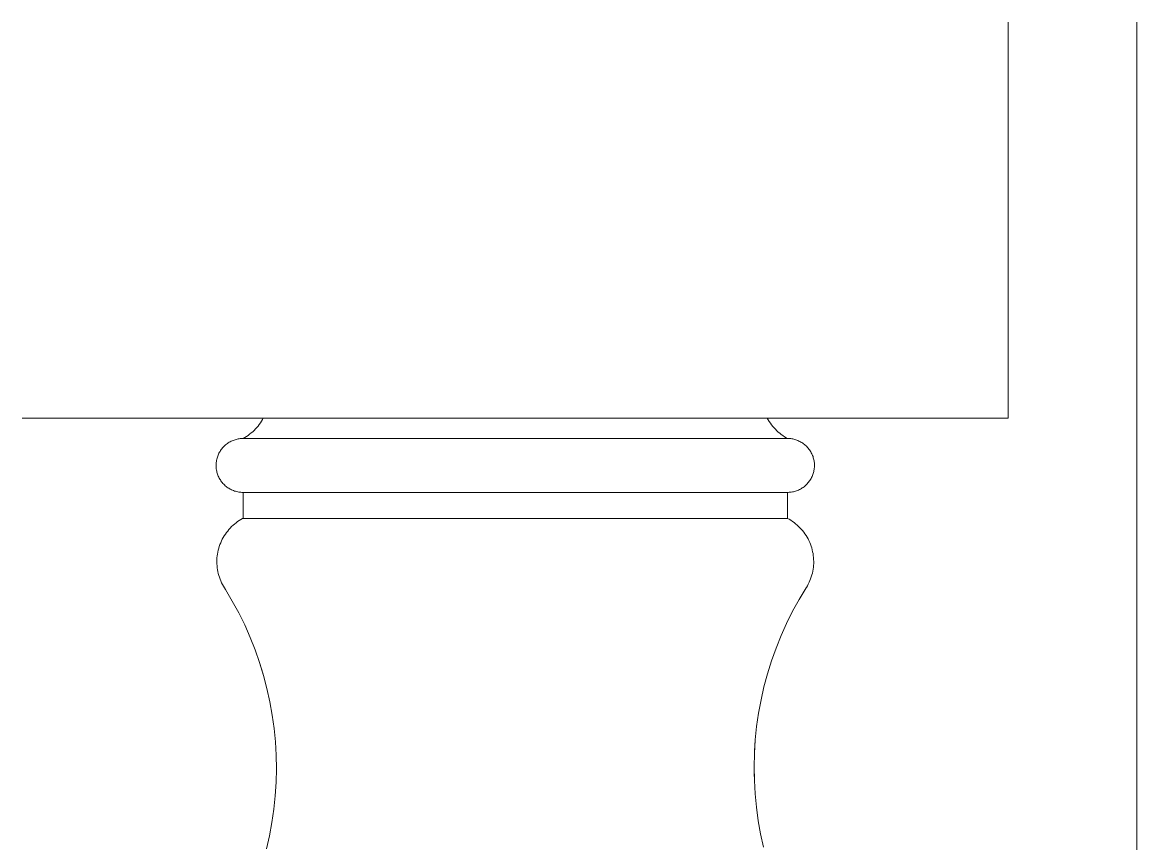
# Model space of a CAD drawing. Header units: inches. Extents: x -657 to 218, y -22 to 381.
# Drawn here: x -337.97 to -331.88, y 21.1 to 25.59 of the extents above; entities that cross this region are included whole.
import ezdxf

# ---------------------------------------------------------------- set-up
doc = ezdxf.new("R2010")
doc.units = ezdxf.units.IN
doc.header["$MEASUREMENT"] = 0
doc.layers.add('I-FURN', color=30, linetype='Continuous', lineweight=9)
doc.layers.add('I-WALL', color=2, linetype='Continuous', lineweight=9)

# ---------------------------------------------------------------- blocks, each defined once
blk = doc.blocks.new('Blocks_Provence Extendable Dining Room Table_F01599EN - Single-366095-Section 2')
at = {"layer": 'I-FURN'}
for p, q in [((-332.5803275299874, 23.4251968503934), (-332.5803275299874, 25.59055118110225)), ((-337.9715115797144, 23.4251968503937), (-337.9484491215402, 23.4251968503937)), ((-335.331597254157, 23.4251968503937), (-337.9484491215402, 23.4251968503937)), ((-335.331597254157, 23.4251968503937), (-335.2202418555449, 23.4251968503937)), ((-332.6033899881616, 23.4251968503937), (-335.2202418555449, 23.4251968503937)), ((-332.6033899881616, 23.4251968503937), (-332.5803275299873, 23.4251968503937)), ((-336.713713037706, 23.31463626115038), (-334.2233816746095, 23.31463626115038)), ((-334.2233816746095, 23.31463626115038), (-333.8381260719957, 23.31463626115038)), ((-336.7644329000001, 23.01975730924243), (-336.7644329000001, 22.87777154914314)), ((-336.7644328999997, 23.01975730924261), (-334.2233816746095, 23.01975730924261)), ((-336.7644328999997, 23.01975730924243), (-336.7644328999997, 22.87777154914314)), ((-336.7644328999994, 23.01975730924261), (-336.7137130377077, 23.01975730924261)), ((-334.2233816746095, 23.01975730924261), (-333.7874062097021, 23.01975730924261)), ((-333.8381260719951, 23.01975730924261), (-333.7874062097018, 23.01975730924261)), ((-333.787406209702, 22.87777154914314), (-333.787406209702, 23.01975730924243)), ((-333.7874062097016, 22.87777154914314), (-333.7874062097016, 23.01975730924243)), ((-336.7644328999999, 22.87777154914343), (-334.2233816746093, 22.87777154914343)), ((-336.7644328999996, 22.87777154914343), (-336.7137130377069, 22.87777154914343)), ((-334.2233816746093, 22.87777154914343), (-333.7874062097018, 22.87777154914343)), ((-333.8381260719952, 22.87777154914343), (-333.7874062097015, 22.87777154914343)), ((-333.9636785804786, 21.66568249389277), (-333.9675279642281, 21.60439481190329)), ((-333.9699810618407, 21.51826314262425), (-333.9690881808996, 21.46657885148761))]:
    blk.add_line(p, q, dxfattribs=at)
at = {"layer": 'I-FURN', "flags": 128}
for points in [[(-336.7644328999998, 23.31463626115021), (-336.7550476724148, 23.31989132019421), (-336.7458800983231, 23.32551748475381), (-336.7369448438877, 23.33150575416593), (-336.7282562036094, 23.33784654847679), (-336.7198280774594, 23.34452972376834), (-336.7116739486414, 23.35154458838567), (-336.7038068620223, 23.35887992004177), (-336.6962394032623, 23.36652398377086), (-336.6889836786812, 23.37446455070159), (-336.6820512958903, 23.38268891762075), (-336.6754533452237, 23.39118392729574), (-336.6692003819945, 23.39993598952324), (-336.6633024096103, 23.40893110287066), (-336.6577688635685, 23.41815487707555), (-336.6538723107565, 23.4251968503934)], [(-336.7644328999995, 23.31463626115021), (-336.7550476724145, 23.31989132019421), (-336.7458800983228, 23.32551748475381), (-336.7369448438873, 23.33150575416593), (-336.7282562036091, 23.33784654847679), (-336.7198280774591, 23.34452972376834), (-336.711673948641, 23.35154458838567), (-336.703806862022, 23.35887992004177), (-336.6962394032619, 23.36652398377086), (-336.6889836786808, 23.37446455070159), (-336.6820512958901, 23.38268891762075), (-336.6754533452233, 23.39118392729574), (-336.6692003819942, 23.39993598952324), (-336.6633024096099, 23.40893110287066), (-336.6577688635682, 23.41815487707555), (-336.6538723107562, 23.4251968503934)], [(-333.8979667989454, 23.4251968503934), (-333.8927117399015, 23.4158116228084), (-333.8870855753418, 23.40664404871671), (-333.8810973059298, 23.39770879428127), (-333.8747565116188, 23.3890201540031), (-333.8680733363273, 23.38059202785305), (-333.86105847171, 23.37243789903505), (-333.8537231400539, 23.3645708124159), (-333.8460790763248, 23.35700335365592), (-333.8381385093941, 23.34974762907481), (-333.8299141424749, 23.34281524628394), (-333.8214191327999, 23.33621729561727), (-333.8126670705725, 23.32996433238813), (-333.803671957225, 23.32406636000385), (-333.7944481830201, 23.31853281396212), (-333.7874062097022, 23.31463626115021)], [(-333.8979667989451, 23.4251968503934), (-333.8927117399011, 23.4158116228084), (-333.8870855753415, 23.40664404871671), (-333.8810973059294, 23.39770879428127), (-333.8747565116184, 23.3890201540031), (-333.8680733363269, 23.38059202785305), (-333.8610584717097, 23.37243789903505), (-333.8537231400535, 23.3645708124159), (-333.8460790763244, 23.35700335365592), (-333.8381385093937, 23.34974762907481), (-333.8299141424745, 23.34281524628394), (-333.8214191327996, 23.33621729561727), (-333.812667070572, 23.32996433238813), (-333.8036719572247, 23.32406636000385), (-333.7944481830198, 23.31853281396212), (-333.7874062097018, 23.31463626115021)], [(-336.7644328999998, 23.01975730924243), (-336.7703289064761, 23.01987524509709), (-336.7762154805997, 23.02022886398904), (-336.7820832051078, 23.02081760020351), (-336.7879226928929, 23.02164051188799), (-336.7937246020203, 23.02269628255948), (-336.7994796506731, 23.02398322320999), (-336.8051786320011, 23.02549927500916), (-336.8108124288497, 23.02724201259732), (-336.816372028346, 23.02920864796627), (-336.8218485363167, 23.03139603491897), (-336.8272331915173, 23.03380067410276), (-336.8325173796481, 23.03641871860796), (-336.8376926471354, 23.03924598012184), (-336.8427507146553, 23.04227793562915), (-336.8476834903785, 23.04550973464793), (-336.8524830829164, 23.04893620698891), (-336.8571418139446, 23.05255187102759), (-336.8616522304873, 23.05635094247256), (-336.8660071168404, 23.06032734362011), (-336.8701995061144, 23.06447471307657), (-336.874222691381, 23.06878641593556), (-336.878070236402, 23.0732555543922), (-336.8817359859261, 23.07787497877851), (-336.8852140755359, 23.08263729900065), (-336.8884989410304, 23.08753489636242), (-336.891585327325, 23.09255993575263), (-336.8944682968604, 23.09770437818031), (-336.8971432375002, 23.10295999363495), (-336.8996058699101, 23.10831837425297), (-336.9018522544034, 23.11377094776836), (-336.9038787972443, 23.11930899122688), (-336.9056822563964, 23.12492364494011), (-336.9072597467099, 23.13060592666008), (-336.9086087445368, 23.13634674594789), (-336.9097270917683, 23.14213691871768), (-336.9106129992874, 23.14796718192792), (-336.9112650498309, 23.15382820840133), (-336.9116822002574, 23.15971062174586), (-336.9118637832149, 23.16560501135484), (-336.9118095082096, 23.17150194746247), (-336.9115194620698, 23.17739199622889), (-336.9109941088075, 23.18326573483244), (-336.9102342888758, 23.18911376654441), (-336.9092412178245, 23.19492673576172), (-336.9080164843555, 23.20069534297343), (-336.9065620477811, 23.20641035963873), (-336.9048802348894, 23.21206264295), (-336.9029737362225, 23.2176431504597), (-336.9008456017713, 23.22314295454637), (-336.8984992360972, 23.22855325669664), (-336.8959383928847, 23.23386540158117), (-336.8931671689365, 23.23907089090127), (-336.8901899976199, 23.24416139698479), (-336.8870116417738, 23.24912877610748), (-336.8836371860896, 23.25396508152272), (-336.8800720289766, 23.25866257617335), (-336.8763218739256, 23.26321374507011), (-336.8723927203847, 23.26761130731355), (-336.8682908541613, 23.27184822774231), (-336.8640228373665, 23.27591772818735), (-336.8595954979166, 23.27981329831627), (-336.8550159186103, 23.28352870604771), (-336.8502914257976, 23.28705800752197), (-336.845429577659, 23.29039555660946), (-336.8404381521147, 23.29353601394373), (-336.8353251343805, 23.29647435546297), (-336.8300987041942, 23.29920588044754), (-336.8247672227292, 23.30172621904017), (-336.8193392192184, 23.30403133923661), (-336.8138233773096, 23.30611755333652), (-336.8082285211732, 23.30798152384218), (-336.8025636013854, 23.30962026879854), (-336.7968376806096, 23.31103116656319), (-336.7910599190974, 23.31221196000066), (-336.7852395600348, 23.31316076009332), (-336.7793859147546, 23.31387604896355), (-336.7735083478407, 23.31435668230156), (-336.7676162621462, 23.31460189119676), (-336.7644328999998, 23.31463626115021)], [(-336.7644328999995, 23.01975730924243), (-336.7703289064758, 23.01987524509709), (-336.7762154805994, 23.02022886398904), (-336.7820832051075, 23.02081760020351), (-336.7879226928926, 23.02164051188799), (-336.7937246020201, 23.02269628255948), (-336.7994796506728, 23.02398322320999), (-336.8051786320007, 23.02549927500916), (-336.8108124288493, 23.02724201259732), (-336.8163720283457, 23.02920864796627), (-336.8218485363164, 23.03139603491897), (-336.8272331915169, 23.03380067410276), (-336.8325173796477, 23.03641871860796), (-336.8376926471351, 23.03924598012184), (-336.8427507146549, 23.04227793562915), (-336.8476834903782, 23.04550973464793), (-336.852483082916, 23.04893620698891), (-336.8571418139442, 23.05255187102759), (-336.861652230487, 23.05635094247256), (-336.86600711684, 23.06032734362011), (-336.8701995061141, 23.06447471307657), (-336.8742226913807, 23.06878641593556), (-336.8780702364017, 23.0732555543922), (-336.8817359859257, 23.07787497877851), (-336.8852140755356, 23.08263729900065), (-336.88849894103, 23.08753489636242), (-336.8915853273247, 23.09255993575263), (-336.8944682968601, 23.09770437818031), (-336.8971432374998, 23.10295999363495), (-336.8996058699097, 23.10831837425297), (-336.901852254403, 23.11377094776836), (-336.9038787972439, 23.11930899122688), (-336.9056822563961, 23.12492364494011), (-336.9072597467095, 23.13060592666008), (-336.9086087445364, 23.13634674594789), (-336.9097270917679, 23.14213691871768), (-336.910612999287, 23.14796718192792), (-336.9112650498306, 23.15382820840133), (-336.9116822002571, 23.15971062174586), (-336.9118637832146, 23.16560501135484), (-336.9118095082093, 23.17150194746247), (-336.9115194620695, 23.17739199622889), (-336.9109941088071, 23.18326573483244), (-336.9102342888754, 23.18911376654441), (-336.9092412178241, 23.19492673576172), (-336.9080164843551, 23.20069534297343), (-336.9065620477807, 23.20641035963873), (-336.904880234889, 23.21206264295), (-336.9029737362221, 23.2176431504597), (-336.900845601771, 23.22314295454637), (-336.8984992360969, 23.22855325669664), (-336.8959383928843, 23.23386540158117), (-336.8931671689361, 23.23907089090127), (-336.8901899976195, 23.24416139698479), (-336.8870116417734, 23.24912877610748), (-336.8836371860892, 23.25396508152272), (-336.8800720289763, 23.25866257617335), (-336.8763218739252, 23.26321374507011), (-336.8723927203843, 23.26761130731355), (-336.868290854161, 23.27184822774231), (-336.8640228373661, 23.27591772818735), (-336.8595954979162, 23.27981329831627), (-336.8550159186099, 23.28352870604771), (-336.8502914257972, 23.28705800752197), (-336.8454295776588, 23.29039555660946), (-336.8404381521144, 23.29353601394373), (-336.8353251343802, 23.29647435546297), (-336.8300987041939, 23.29920588044754), (-336.8247672227288, 23.30172621904017), (-336.819339219218, 23.30403133923661), (-336.8138233773093, 23.30611755333652), (-336.8082285211729, 23.30798152384218), (-336.8025636013851, 23.30962026879854), (-336.7968376806093, 23.31103116656319), (-336.7910599190971, 23.31221196000066), (-336.7852395600344, 23.31316076009332), (-336.7793859147544, 23.31387604896355), (-336.7735083478404, 23.31435668230156), (-336.7676162621459, 23.31460189119676), (-336.7644328999995, 23.31463626115021)], [(-334.2233816746096, 23.31463626115021), (-334.2663138816861, 23.31463626115021), (-334.3108612424687, 23.31463626115021), (-334.3569524906829, 23.31463626115021), (-334.404513890164, 23.31463626115021), (-334.4534693528186, 23.31463626115021), (-334.5037405603497, 23.31463626115021), (-334.5552470895494, 23.31463626115021), (-334.6079065409582, 23.31463626115021), (-334.6616346706874, 23.31463626115021), (-334.7163455251909, 23.31463626115021), (-334.7719515787724, 23.31463626115021), (-334.8283638736081, 23.31463626115021), (-334.8854921620604, 23.31463626115021), (-334.9432450510544, 23.31463626115021), (-335.0015301482877, 23.31463626115021), (-335.0602542100383, 23.31463626115021), (-335.1193232903343, 23.31463626115021), (-335.1786428912483, 23.31463626115021), (-335.2381181140727, 23.31463626115021), (-335.2976538111384, 23.31463626115021), (-335.3571547380305, 23.31463626115021), (-335.4165257059589, 23.31463626115021), (-335.4756717340397, 23.31463626115021), (-335.5344982012454, 23.31463626115021), (-335.5929109977774, 23.31463626115021), (-335.650816675622, 23.31463626115021), (-335.708122598047, 23.31463626115021), (-335.7647370878013, 23.31463626115021), (-335.8205695737785, 23.31463626115021), (-335.8755307359112, 23.31463626115021), (-335.9295326480644, 23.31463626115021), (-335.9824889186985, 23.31463626115021), (-336.0343148290772, 23.31463626115021), (-336.0849274687995, 23.31463626115021), (-336.1342458684386, 23.31463626115021), (-336.1821911290759, 23.31463626115021), (-336.228686548522, 23.31463626115021), (-336.2736577440243, 23.31463626115021), (-336.3170327712635, 23.31463626115021), (-336.3587422394487, 23.31463626115021), (-336.3987194223283, 23.31463626115021), (-336.4369003649379, 23.31463626115021), (-336.473223985914, 23.31463626115021), (-336.5076321752118, 23.31463626115021), (-336.5400698870684, 23.31463626115021), (-336.5704852280643, 23.31463626115021), (-336.5988295401425, 23.31463626115021), (-336.6250574784499, 23.31463626115021), (-336.6491270838803, 23.31463626115021), (-336.6709998501996, 23.31463626115021), (-336.6906407856475, 23.31463626115021), (-336.7080184689174, 23.31463626115021), (-336.7231050994228, 23.31463626115021), (-336.7358765417733, 23.31463626115021), (-336.7463123643857, 23.31463626115021), (-336.7543958721699, 23.31463626115021), (-336.7601141332379, 23.31463626115021), (-336.7634579995917, 23.31463626115021), (-336.7644328999998, 23.31463626115021)], [(-336.7644328999998, 23.31463626115021), (-336.76324224809, 23.31463626115021), (-336.7596721971495, 23.31463626115021), (-336.7537284584985, 23.31463626115021), (-336.7454205408507, 23.31463626115021), (-336.7347617351021, 23.31463626115021), (-336.7217690930681, 23.31463626115021), (-336.7064634002045, 23.31463626115021), (-336.6888691423546, 23.31463626115021), (-336.669014466578, 23.31463626115021), (-336.6469311361203, 23.31463626115021)], [(-336.7487265475463, 23.31463626115021), (-336.7561727725894, 23.31463626115021), (-336.7612509082545, 23.31463626115021), (-336.763952830608, 23.31463626115021), (-336.7644328999995, 23.31463626115021)], [(-336.7644328999995, 23.31463626115021), (-336.7632422480897, 23.31463626115021), (-336.7596721971492, 23.31463626115021), (-336.7537284584981, 23.31463626115021)], [(-336.4698497945491, 23.31463626115021), (-336.4333469235354, 23.31463626115021), (-336.3949924156365, 23.31463626115021)], [(-333.7874062097022, 23.31463626115021), (-333.788596861612, 23.31463626115021), (-333.7921669125525, 23.31463626115021), (-333.7981106512036, 23.31463626115021), (-333.8064185688514, 23.31463626115021), (-333.8170773746, 23.31463626115021), (-333.830070016634, 23.31463626115021), (-333.8453757094975, 23.31463626115021), (-333.8629699673474, 23.31463626115021), (-333.882824643124, 23.31463626115021), (-333.9049079735817, 23.31463626115021), (-333.9291846301025, 23.31463626115021), (-333.9556157752148, 23.31463626115021), (-333.9841591247247, 23.31463626115021), (-334.014769015362, 23.31463626115021), (-334.0473964778313, 23.31463626115021), (-334.081989315153, 23.31463626115021), (-334.1184921861666, 23.31463626115021), (-334.1568466940655, 23.31463626115021), (-334.1969914798188, 23.31463626115021), (-334.2233816746096, 23.31463626115021)], [(-334.1930968702533, 23.31463626115021), (-334.1531196873737, 23.31463626115021), (-334.1149387447642, 23.31463626115021), (-334.078615123788, 23.31463626115021)], [(-333.9027120258217, 23.31463626115021), (-333.8808392595025, 23.31463626115021), (-333.8611983240545, 23.31463626115021), (-333.8438206407847, 23.31463626115021), (-333.8287340102793, 23.31463626115021), (-333.8159625679287, 23.31463626115021), (-333.8055267453163, 23.31463626115021), (-333.7974432375321, 23.31463626115021), (-333.7917249764642, 23.31463626115021), (-333.7883811101104, 23.31463626115021), (-333.7874062097022, 23.31463626115021)], [(-333.8031125621551, 23.31463626115021), (-333.795666337112, 23.31463626115021), (-333.7905882014469, 23.31463626115021), (-333.7878862790934, 23.31463626115021), (-333.7874062097018, 23.31463626115021)], [(-333.7874062097018, 23.31463626115021), (-333.7885968616117, 23.31463626115021), (-333.7921669125521, 23.31463626115021), (-333.7981106512032, 23.31463626115021)], [(-333.7874062097022, 23.31463626115021), (-333.781510203226, 23.31451832529546), (-333.7756236291024, 23.31416470640343), (-333.7697559045943, 23.31357597018905), (-333.7639164168091, 23.31275305850457), (-333.7581145076817, 23.31169728783308), (-333.7523594590289, 23.31041034718256), (-333.746660477701, 23.30889429538348), (-333.7410266808523, 23.30715155779523), (-333.735467081356, 23.30518492242629), (-333.7299905733854, 23.30299753547359), (-333.7246059181847, 23.3005928962898), (-333.7193217300539, 23.2979748517846), (-333.7141464625666, 23.29514759027063), (-333.7090883950468, 23.29211563476332), (-333.7041556193235, 23.28888383574462), (-333.6993560267857, 23.28545736340356), (-333.6946972957575, 23.28184169936497), (-333.6901868792147, 23.27804262791991), (-333.6858319928617, 23.27406622677244), (-333.6816396035876, 23.26991885731598), (-333.677616418321, 23.265607154457), (-333.6737688733, 23.26113801600036), (-333.670103123776, 23.25651859161414), (-333.666625034166, 23.25175627139182), (-333.6633401686717, 23.24685867403013), (-333.660253782377, 23.24183363463993), (-333.6573708128416, 23.23668919221225), (-333.6546958722018, 23.23143357675761), (-333.6522332397919, 23.22607519613967), (-333.6499868552987, 23.22062262262412), (-333.6479603124578, 23.21508457916576), (-333.6461568533057, 23.20946992545236), (-333.6445793629921, 23.20378764373256), (-333.6432303651653, 23.19804682444459), (-333.6421120179338, 23.19225665167479), (-333.6412261104147, 23.18642638846455), (-333.640574059871, 23.18056536199114), (-333.6401569094446, 23.1746829486467), (-333.639975326487, 23.16878855903763), (-333.6400296014924, 23.16289162293009), (-333.6403196476323, 23.15700157416375), (-333.6408450008946, 23.15112783556011), (-333.6416048208263, 23.14527980384807), (-333.6425978918776, 23.13946683463083), (-333.6438226253466, 23.13369822741904), (-333.645277061921, 23.12798321075382), (-333.6469588748126, 23.12233092744247), (-333.6488653734796, 23.11675041993277), (-333.6509935079307, 23.1112506158461), (-333.6533398736048, 23.10584031369592), (-333.6559007168174, 23.10052816881139), (-333.6586719407655, 23.0953226794912), (-333.6616491120822, 23.09023217340785), (-333.6648274679283, 23.08526479428508), (-333.6682019236125, 23.08042848886992), (-333.6717670807254, 23.07573099421921), (-333.6755172357765, 23.07117982532253), (-333.6794463893174, 23.066782263079), (-333.6835482555408, 23.06254534265025), (-333.6878162723356, 23.05847584220512), (-333.6922436117855, 23.05458027207629), (-333.6968231910918, 23.05086486434484), (-333.7015476839045, 23.04733556287067), (-333.706409532043, 23.04399801378309), (-333.7114009575874, 23.04085755644874), (-333.7165139753215, 23.03791921492958), (-333.7217404055078, 23.03518768994493), (-333.7270718869729, 23.03266735135247), (-333.7324998904837, 23.03036223115594), (-333.7380157323925, 23.02827601705604), (-333.7436105885289, 23.02641204655037), (-333.7492755083167, 23.02477330159402), (-333.7550014290925, 23.02336240382936), (-333.7607791906046, 23.02218161039198), (-333.7665995496673, 23.02123281029924), (-333.7724531949474, 23.0205175214291), (-333.7783307618614, 23.02003688809091), (-333.7842228475558, 23.0197916791958), (-333.7874062097022, 23.01975730924243)], [(-333.7874062097018, 23.31463626115021), (-333.7815102032257, 23.31451832529546), (-333.775623629102, 23.31416470640343), (-333.7697559045939, 23.31357597018905), (-333.7639164168087, 23.31275305850457), (-333.7581145076814, 23.31169728783308), (-333.7523594590286, 23.31041034718256), (-333.7466604777007, 23.30889429538348), (-333.741026680852, 23.30715155779523), (-333.7354670813557, 23.30518492242629), (-333.7299905733851, 23.30299753547359), (-333.7246059181844, 23.3005928962898), (-333.7193217300536, 23.2979748517846), (-333.7141464625663, 23.29514759027063), (-333.7090883950465, 23.29211563476332), (-333.7041556193232, 23.28888383574462), (-333.6993560267853, 23.28545736340356), (-333.6946972957571, 23.28184169936497), (-333.6901868792144, 23.27804262791991), (-333.6858319928613, 23.27406622677244), (-333.6816396035873, 23.26991885731598), (-333.6776164183207, 23.265607154457), (-333.6737688732997, 23.26113801600036), (-333.6701031237756, 23.25651859161414), (-333.6666250341657, 23.25175627139182), (-333.6633401686713, 23.24685867403013), (-333.6602537823766, 23.24183363463993), (-333.6573708128413, 23.23668919221225), (-333.6546958722014, 23.23143357675761), (-333.6522332397916, 23.22607519613967), (-333.6499868552983, 23.22062262262412), (-333.6479603124574, 23.21508457916576), (-333.6461568533053, 23.20946992545236), (-333.6445793629918, 23.20378764373256)], [(-333.640029601492, 23.16289162293009), (-333.6403196476319, 23.15700157416375), (-333.6408450008943, 23.15112783556011), (-333.6416048208259, 23.14527980384807), (-333.6425978918772, 23.13946683463083), (-333.6438226253462, 23.13369822741904), (-333.6452770619207, 23.12798321075382), (-333.6469588748123, 23.12233092744247), (-333.6488653734793, 23.11675041993277), (-333.6509935079304, 23.1112506158461), (-333.6533398736045, 23.10584031369592), (-333.655900716817, 23.10052816881139), (-333.6586719407652, 23.0953226794912), (-333.6616491120818, 23.09023217340785), (-333.6648274679279, 23.08526479428508), (-333.6682019236121, 23.08042848886992), (-333.671767080725, 23.07573099421921), (-333.6755172357761, 23.07117982532253), (-333.6794463893171, 23.066782263079), (-333.6835482555404, 23.06254534265025), (-333.6878162723353, 23.05847584220512), (-333.6922436117851, 23.05458027207629), (-333.6968231910914, 23.05086486434484), (-333.7015476839041, 23.04733556287067), (-333.7064095320426, 23.04399801378309), (-333.711400957587, 23.04085755644874), (-333.7165139753212, 23.03791921492958), (-333.7217404055074, 23.03518768994493), (-333.7270718869725, 23.03266735135247), (-333.7324998904833, 23.03036223115594), (-333.7380157323921, 23.02827601705604), (-333.7436105885286, 23.02641204655037), (-333.7492755083163, 23.02477330159402), (-333.7550014290921, 23.02336240382936), (-333.7607791906043, 23.02218161039198), (-333.7665995496669, 23.02123281029924), (-333.7724531949471, 23.0205175214291), (-333.778330761861, 23.02003688809091), (-333.7842228475555, 23.0197916791958), (-333.7874062097018, 23.01975730924243)], [(-336.6552486975925, 23.01975730924243), (-336.6765223742732, 23.01975730924243), (-336.6955553852221, 23.01975730924243), (-336.7123172816819, 23.01975730924243), (-336.7267812481939, 23.01975730924243), (-336.7389241454973, 23.01975730924243), (-336.7487265475466, 23.01975730924243), (-336.7561727725897, 23.01975730924243), (-336.7612509082549, 23.01975730924243), (-336.7639528306083, 23.01975730924243), (-336.7644328999998, 23.01975730924243)], [(-336.7644328999998, 23.01975730924243), (-336.76324224809, 23.01975730924243), (-336.7596721971495, 23.01975730924243), (-336.7537284584985, 23.01975730924243), (-336.7454205408507, 23.01975730924243), (-336.7347617351021, 23.01975730924243), (-336.7217690930681, 23.01975730924243), (-336.7064634002045, 23.01975730924243), (-336.6888691423546, 23.01975730924243), (-336.669014466578, 23.01975730924243), (-336.6469311361204, 23.01975730924243), (-336.6226544795996, 23.01975730924243), (-336.5962233344873, 23.01975730924243), (-336.5676799849773, 23.01975730924243), (-336.5370700943401, 23.01975730924243), (-336.5044426318707, 23.01975730924243), (-336.4698497945491, 23.01975730924243), (-336.4333469235355, 23.01975730924243), (-336.3949924156365, 23.01975730924243), (-336.3548476298833, 23.01975730924243), (-336.312976789369, 23.01975730924243), (-336.2694468785066, 23.01975730924243), (-336.2243275358675, 23.01975730924243), (-336.1776909427749, 23.01975730924243), (-336.1296117078294, 23.01975730924243), (-336.0801667475504, 23.01975730924243), (-336.0294351633267, 23.01975730924243), (-335.9774981148708, 23.01975730924243), (-335.924438690381, 23.01975730924243), (-335.8703417736177, 23.01975730924243), (-335.8152939081077, 23.01975730924243), (-335.7593831586929, 23.01975730924243), (-335.7026989706453, 23.01975730924243), (-335.645332026574, 23.01975730924243), (-335.5873741013515, 23.01975730924243), (-335.5289179152949, 23.01975730924243), (-335.4700569858315, 23.01975730924243), (-335.4108854778925, 23.01975730924243), (-335.3514980532677, 23.01975730924243), (-335.291989719168, 23.01975730924243), (-335.2324556762337, 23.01975730924243), (-335.1729911662331, 23.01975730924243), (-335.1136913196976, 23.01975730924243), (-335.0546510037314, 23.01975730924243), (-334.9959646702455, 23.01975730924243), (-334.9377262048546, 23.01975730924243), (-334.8800287766796, 23.01975730924243), (-334.8229646892974, 23.01975730924243), (-334.7666252330749, 23.01975730924243), (-334.7111005391236, 23.01975730924243), (-334.6564794351091, 23.01975730924243), (-334.6028493031461, 23.01975730924243), (-334.5502959400051, 23.01975730924243), (-334.4989034198565, 23.01975730924243), (-334.4487539597692, 23.01975730924243), (-334.3999277881815, 23.01975730924243), (-334.3525030165522, 23.01975730924243), (-334.3065555143991, 23.01975730924243), (-334.2621587879241, 23.01975730924243), (-334.2233816746096, 23.01975730924243)], [(-336.735876541773, 23.01975730924243), (-336.7463123643854, 23.01975730924243), (-336.7543958721695, 23.01975730924243), (-336.7601141332375, 23.01975730924243), (-336.7634579995914, 23.01975730924243), (-336.7644328999995, 23.01975730924243)], [(-336.7644328999995, 23.01975730924243), (-336.7632422480897, 23.01975730924243), (-336.7596721971493, 23.01975730924243), (-336.7537284584982, 23.01975730924243), (-336.7454205408504, 23.01975730924243), (-336.7347617351018, 23.01975730924243)], [(-334.2233816746096, 23.01975730924243), (-334.1821333036121, 23.01975730924243), (-334.1426347572878, 23.01975730924243), (-334.1049492248851, 23.01975730924243), (-334.0691369952167, 23.01975730924243), (-334.0352553602106, 23.01975730924243), (-334.0033585232549, 23.01975730924243), (-333.9734975124845, 23.01975730924243), (-333.9457200991467, 23.01975730924243), (-333.9200707211774, 23.01975730924243), (-333.8965904121096, 23.01975730924243), (-333.8753167354288, 23.01975730924243), (-333.85628372448, 23.01975730924243), (-333.8395218280201, 23.01975730924243), (-333.8250578615081, 23.01975730924243), (-333.8129149642048, 23.01975730924243), (-333.8031125621554, 23.01975730924243), (-333.7956663371124, 23.01975730924243), (-333.7905882014472, 23.01975730924243), (-333.7878862790936, 23.01975730924243), (-333.7874062097022, 23.01975730924243)], [(-333.7874062097022, 23.01975730924243), (-333.788596861612, 23.01975730924243), (-333.7921669125525, 23.01975730924243), (-333.7981106512036, 23.01975730924243), (-333.8064185688514, 23.01975730924243), (-333.8170773746, 23.01975730924243), (-333.830070016634, 23.01975730924243), (-333.8453757094975, 23.01975730924243), (-333.8629699673474, 23.01975730924243), (-333.882824643124, 23.01975730924243), (-333.9049079735817, 23.01975730924243)], [(-333.7874062097018, 23.01975730924243), (-333.7885968616117, 23.01975730924243), (-333.7921669125521, 23.01975730924243), (-333.7981106512032, 23.01975730924243), (-333.8064185688511, 23.01975730924243), (-333.8170773745996, 23.01975730924243)], [(-333.8159625679284, 23.01975730924243), (-333.805526745316, 23.01975730924243), (-333.7974432375318, 23.01975730924243), (-333.7917249764639, 23.01975730924243), (-333.78838111011, 23.01975730924243), (-333.7874062097018, 23.01975730924243)], [(-336.8663301618512, 22.49748579076171), (-336.8718685671238, 22.50666839142394), (-336.8770353361764, 22.51606512412439), (-336.8818222032805, 22.52566095609512), (-336.8862215104701, 22.53544053605227), (-336.8902262197921, 22.54538821875382), (-336.8938299245658, 22.55548809002982), (-336.8970268596324, 22.56572399224043), (-336.8998119105777, 22.57607955012577), (-336.9021806219143, 22.58653819700239), (-336.9041292042094, 22.59708320126623), (-336.9056545401471, 22.60769769316004), (-336.906754189515, 22.61836469176094), (-336.907426393109, 22.6290671321469), (-336.9076700755466, 22.63978789269612), (-336.9074848469879, 22.65050982247888), (-336.9068710037591, 22.66121576869474), (-336.9058295278783, 22.67188860411343), (-336.904362085485, 22.6825112544752), (-336.9024710241737, 22.69306672580543), (-336.9001593692393, 22.7035381316017), (-336.8974308188364, 22.71390871984837), (-336.8942897380638, 22.72416189981683), (-336.8907411519805, 22.73428126860628), (-336.8867907375674, 22.7442506373851), (-336.8824448146445, 22.75405405729017), (-336.8777103357619, 22.76367584494087), (-336.8725948750754, 22.7731006075295), (-336.8671066162312, 22.78231326744631), (-336.8612543392724, 22.79129908640081), (-336.8550474065939, 22.80004368899958), (-336.8484957479638, 22.80853308574381), (-336.8416098446384, 22.81675369540974), (-336.8344007125941, 22.82469236677542), (-336.8268798849043, 22.83233639966027), (-336.8190593932887, 22.83967356524223), (-336.810951748866, 22.84669212562164), (-336.8025699221374, 22.85338085259903), (-336.7939273222379, 22.85972904563826), (-336.7850377754836, 22.86572654898435), (-336.7759155032528, 22.8713637679117), (-336.7665750992353, 22.87663168407229), (-336.7644328999998, 22.87777154914314)], [(-336.8663301618509, 22.49748579076171), (-336.8718685671234, 22.50666839142394), (-336.877035336176, 22.51606512412439), (-336.8818222032802, 22.52566095609512), (-336.8862215104698, 22.53544053605227), (-336.8902262197917, 22.54538821875382), (-336.8938299245654, 22.55548809002982), (-336.897026859632, 22.56572399224043), (-336.8998119105773, 22.57607955012577), (-336.902180621914, 22.58653819700239), (-336.904129204209, 22.59708320126623), (-336.9056545401467, 22.60769769316004), (-336.9067541895147, 22.61836469176094), (-336.9074263931087, 22.6290671321469), (-336.9076700755463, 22.63978789269612), (-336.9074848469875, 22.65050982247888), (-336.9068710037588, 22.66121576869474), (-336.905829527878, 22.67188860411343), (-336.9043620854846, 22.6825112544752), (-336.9024710241733, 22.69306672580543), (-336.900159369239, 22.7035381316017), (-336.8974308188361, 22.71390871984837), (-336.8942897380635, 22.72416189981683), (-336.8907411519801, 22.73428126860628), (-336.886790737567, 22.7442506373851), (-336.8824448146443, 22.75405405729017), (-336.8777103357615, 22.76367584494087), (-336.872594875075, 22.7731006075295), (-336.8671066162308, 22.78231326744631), (-336.861254339272, 22.79129908640081), (-336.8550474065935, 22.80004368899958), (-336.8484957479635, 22.80853308574381), (-336.8416098446381, 22.81675369540974), (-336.8344007125937, 22.82469236677542), (-336.8268798849039, 22.83233639966027), (-336.8190593932883, 22.83967356524223), (-336.8109517488656, 22.84669212562164), (-336.8025699221371, 22.85338085259903), (-336.7939273222376, 22.85972904563826), (-336.7850377754832, 22.86572654898435), (-336.7759155032525, 22.8713637679117), (-336.766575099235, 22.87663168407229), (-336.7644328999995, 22.87777154914314)], [(-333.7874062097022, 22.87777154914314), (-333.7780185097085, 22.87258838633317), (-333.7688455901034, 22.86703396162838), (-333.7599021256012, 22.86111716092318), (-333.7512024238374, 22.85484744983688), (-333.742760402479, 22.84823485856941), (-333.7345895669593, 22.84128996585644), (-333.7267029888721, 22.83402388204467), (-333.71911328506, 22.82644823131812), (-333.7118325974299, 22.81857513310217), (-333.704872573529, 22.81041718267417), (-333.6982443479108, 22.80198743101471), (-333.6919585243224, 22.79329936392821), (-333.6860251587406, 22.78436688046849), (-333.6804537432845, 22.77520427070374), (-333.6752531910304, 22.76582619285494), (-333.6704318217526, 22.75624764984607), (-333.6659973486135, 22.74648396530267), (-333.6619568658238, 22.73655075903721), (-333.6583168372944, 22.7264639220607), (-333.6550830862942, 22.71623959116061), (-333.6522607861352, 22.70589412308527), (-333.6498544518955, 22.69544406837664), (-333.6478679331964, 22.68490614489323), (-333.6463044080443, 22.67429721106444), (-333.6451663777457, 22.6636342389213), (-333.6444556629065, 22.65293428694465), (-333.6441734005188, 22.64221447277509), (-333.6443200421419, 22.63149194582854), (-333.644895353181, 22.62078385986066), (-333.6458984132608, 22.61010734552488), (-333.6473276176992, 22.59947948296661), (-333.6491806800741, 22.58891727449864), (-333.6514546358808, 22.57843761740142), (-333.6541458472753, 22.56805727689089), (-333.6572500088935, 22.55779285929733), (-333.6607621547387, 22.54766078549943), (-333.664676666127, 22.53767726465369), (-333.6689872806752, 22.52785826826397), (-333.6736871023195, 22.51821950462968), (-333.6787686123479, 22.5087763937166), (-333.6842236814284, 22.49954404248774), (-333.6855089478508, 22.49748579076171)], [(-333.7874062097018, 22.87777154914314), (-333.7780185097082, 22.87258838633317), (-333.768845590103, 22.86703396162838), (-333.7599021256008, 22.86111716092318), (-333.751202423837, 22.85484744983688), (-333.7427604024786, 22.84823485856941), (-333.7345895669589, 22.84128996585644), (-333.7267029888717, 22.83402388204467), (-333.7191132850596, 22.82644823131812), (-333.7118325974295, 22.81857513310217), (-333.7048725735287, 22.81041718267417), (-333.6982443479105, 22.80198743101471), (-333.691958524322, 22.79329936392821), (-333.6860251587402, 22.78436688046849), (-333.6804537432841, 22.77520427070374), (-333.67525319103, 22.76582619285494), (-333.6704318217523, 22.75624764984607), (-333.6659973486131, 22.74648396530267), (-333.6619568658234, 22.73655075903721), (-333.658316837294, 22.7264639220607), (-333.6550830862939, 22.71623959116061), (-333.6522607861348, 22.70589412308527), (-333.6498544518951, 22.69544406837664), (-333.647867933196, 22.68490614489323), (-333.6463044080439, 22.67429721106444), (-333.6451663777454, 22.6636342389213), (-333.6444556629062, 22.65293428694465), (-333.6441734005184, 22.64221447277509), (-333.6443200421416, 22.63149194582854), (-333.6448953531807, 22.62078385986066), (-333.6458984132604, 22.61010734552488), (-333.6473276176989, 22.59947948296661), (-333.6491806800738, 22.58891727449864), (-333.6514546358805, 22.57843761740142), (-333.654145847275, 22.56805727689089), (-333.6572500088931, 22.55779285929733), (-333.6607621547383, 22.54766078549943), (-333.6646766661266, 22.53767726465369), (-333.6689872806749, 22.52785826826397), (-333.6736871023191, 22.51821950462968), (-333.6787686123475, 22.5087763937166), (-333.684223681428, 22.49954404248774), (-333.6855089478505, 22.49748579076171)], [(-336.6359323939583, 21.0698086449635), (-336.6196325940524, 21.14177767248452), (-336.6062238257404, 21.2143409506055), (-336.5957275401914, 21.28738239356067), (-336.588160529223, 21.36078515062271), (-336.5835348984386, 21.43443179303869), (-336.581858047861, 21.50820450189132), (-336.583132660093, 21.58198525658366), (-336.5873566960271, 21.65565602364714), (-336.5945233981068, 21.72909894557031), (-336.6046213011379, 21.80219652934479), (-336.6176342506293, 21.87483183443018), (-336.6335414286378, 21.9468886598328), (-336.6523173870722, 22.01825173000352), (-336.673932088404, 22.08880687925312), (-336.6983509537221, 22.15844123439399), (-336.7255349180512, 22.22704339531228), (-336.7554404928472, 22.29450361318493), (-336.7880198355699, 22.3607139660541), (-336.8232208262208, 22.42556853147937), (-336.860987150724, 22.48896355599086), (-336.8663301618512, 22.49748579076171)], [(-336.6546973060233, 22.02602031001981), (-336.6739320884037, 22.08880687925312), (-336.6983509537218, 22.15844123439399), (-336.7255349180509, 22.22704339531228), (-336.7554404928468, 22.29450361318493), (-336.7880198355695, 22.3607139660541), (-336.8232208262204, 22.42556853147937), (-336.8609871507237, 22.48896355599086), (-336.8663301618509, 22.49748579076171)], [(-333.6855089478508, 22.49748579076171), (-333.7236203446874, 22.43429761282891), (-333.7591744033076, 22.36963592931428), (-333.7921142448018, 22.30360418511779), (-333.8223871724507, 22.23630801694406), (-333.8499447560279, 22.16785508430632), (-333.8747429092783, 22.09835489729457), (-333.8967419604465, 22.02791864138183), (-333.9159067157437, 21.95665899955216), (-333.9322065156497, 21.88468997203105), (-333.9456152839616, 21.81212669390998), (-333.9561115695107, 21.7390852509549), (-333.963678580479, 21.66568249389277), (-333.9683042112633, 21.59203585147679), (-333.9699810618411, 21.51826314262425), (-333.968706449609, 21.44448238793199), (-333.964482413675, 21.37081162086835), (-333.9573157115951, 21.29736869894526), (-333.9472178085642, 21.22427111517069), (-333.9342048590728, 21.15163581008531), (-333.9182976810642, 21.07957898468268)], [(-333.6855089478505, 22.49748579076171), (-333.7236203446871, 22.43429761282891), (-333.7591744033072, 22.36963592931428), (-333.7921142448015, 22.30360418511779), (-333.8223871724504, 22.23630801694406), (-333.8499447560276, 22.16785508430632), (-333.8747429092779, 22.09835489729457), (-333.8967419604461, 22.02791864138183)], [(-336.5818580478606, 21.50820450189132), (-336.5831326600926, 21.58198525658366), (-336.5873566960267, 21.65565602364714)]]:
    blk.add_lwpolyline(points, dxfattribs=at)

msp = doc.modelspace()

# ---------------------------------------------------------------- linework, layer by layer
at = {"layer": 'I-WALL'}
msp.add_line((-331.877938072464, 25.5905511811025), (-331.877938072464, 0), dxfattribs=at)

# ---------------------------------------------------------------- block references
at = {"layer": 'I-FURN'}
msp.add_blockref('Blocks_Provence Extendable Dining Room Table_F01599EN - Single-366095-Section 2', (0, 0), dxfattribs=at)

doc.saveas('drawing.dxf')
